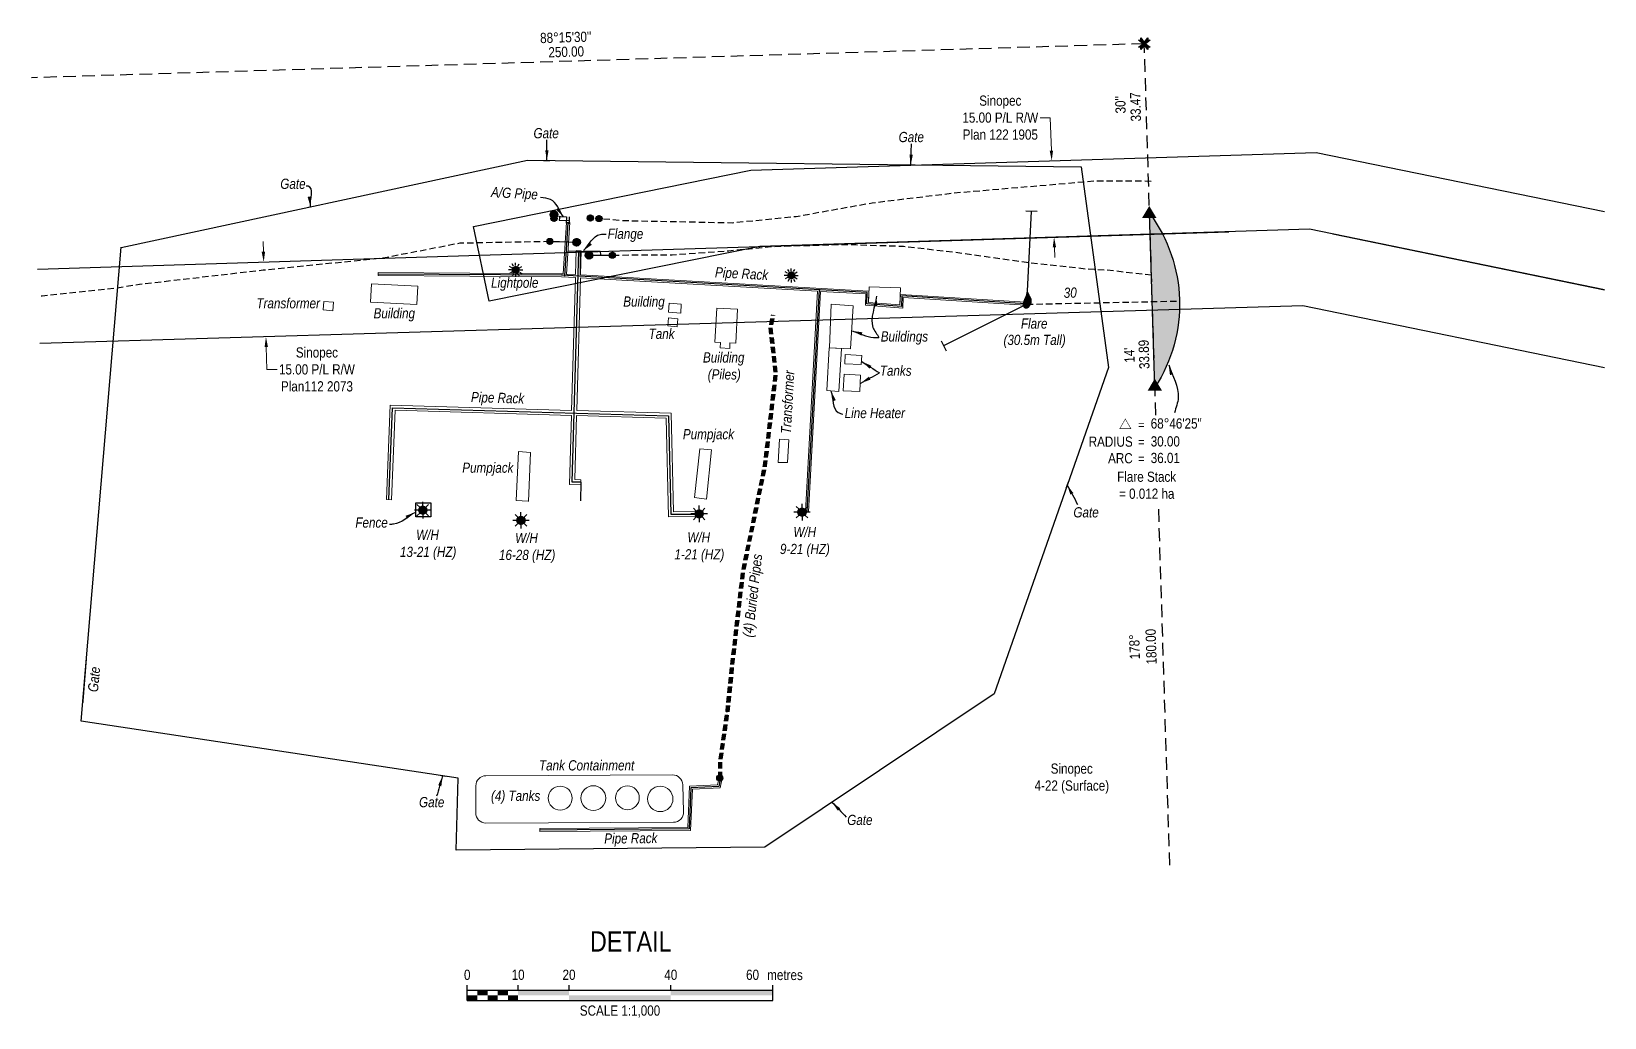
# Model space of a CAD drawing. Extents: x 645350 to 649333, y 5911684 to 5914708.
# Drawn here: x 647733 to 649278, y 5911987 to 5912956 of the extents above; entities that cross this region are included whole.
import ezdxf
from ezdxf.enums import TextEntityAlignment as Align

# ---------------------------------------------------------------- set-up
doc = ezdxf.new("R2010")
doc.units = 0
doc.header["$LTSCALE"] = 5
doc.header["$PDSIZE"] = 5
for name, pattern in [('foc-ACCESSROAD', [3.75, 2.5, -1.25]), ('foc-TIELINE', [1.875, 1.25, -0.625]), ('UG_PIPE', [1.875, 1.25, -0.625])]:
    doc.linetypes.add(name, pattern=pattern)
doc.layers.get('Defpoints').update_dxf_attribs({"color": 9})
for name, color, linetype in [('AS-FENCE', 48, 'foc-FENCE'), ('AS-PIPE-AG', 44, 'Continuous'), ('AS-PIPE-UG', 44, 'UG_PIPE'), ('AS-PIPE-UG-T', 44, 'Continuous'), ('AS-SYMBOL', 7, 'Continuous'), ('C-RW', 13, 'Continuous'), ('C-WS', 13, 'foc-ACCESSROAD'), ('C-WS-S', 13, 'Continuous'), ('DETAIL-T', 7, 'Continuous'), ('L-BD', 7, 'Continuous'), ('L-MON', 1, 'Continuous'), ('P-TEMP-H', 41, 'Continuous'), ('P-TEMP_WORKSPACE', 46, 'Continuous'), ('T-TIE', 201, 'foc-TIELINE')]:
    doc.layers.add(name, color=color, linetype=linetype)
for name, color, linetype, lineweight in [('AS-GENERAL', 48, 'Continuous', 18), ('C-RW-T', 13, 'Continuous', 9), ('C-WS-T', 13, 'Continuous', 9), ('P-TEMP-T', 46, 'Continuous', 18), ('T-TEXT', 48, 'Continuous', 18), ('T-TIE-T', 201, 'Continuous', 18)]:
    doc.layers.add(name, color=color, linetype=linetype, lineweight=lineweight)
doc.styles.add('175L', font='ARIALN.TTF', dxfattribs={"height": 20})
doc.styles.add('80', font='ARIALN.TTF', dxfattribs={"height": 10})
doc.styles.add('80CG', font='ARIALN.TTF', dxfattribs={"height": 10})
doc.styles.add('80L', font='ARIALN.TTF', dxfattribs={"height": 10})
doc.styles.add('foc-LtypeFont', font='ARIALN.TTF', dxfattribs={"height": 7.35})
doc.linetypes.add('foc-FENCE', pattern='A,10,-1,["X",foc-LtypeFont,S=0.2,R=0,X=-0.625,Y=-0.75],-1.24', length=12.24)
doc.dimstyles.new('Compass 5 000', dxfattribs={"dimscale": 5, "dimtxt": 9, "dimasz": 2, "dimexe": 0.2, "dimexo": 0.0625, "dimgap": 0.5, "dimtad": 0, "dimtih": 1, "dimtoh": 1, "dimzin": 0, "dimdsep": 46, "dimtxsty": '80CG', "dimcen": 0.1, "dimse1": 1, "dimse2": 1, "dimclrd": 256, "dimclrt": 256, "dimaunit": 1, "dimadec": 4, "dimazin": 0, "dimtfac": 0.06, "dimtofl": 0, "dimtmove": 0, "dimatfit": 1, "dimfxl": 0.2, "dimtolj": 1, "dimtzin": 0, "dimlwd": -1, "dimarcsym": 0})

# ---------------------------------------------------------------- blocks, each defined once
blk = doc.blocks.new('PIG')
h = blk.add_hatch(color=255)
h.dxf.hatch_style = 1
edge = h.paths.add_edge_path()
edge.add_arc((0, 0), 0.85, 0, 360)
at = {"layer": 'AS-SYMBOL'}
h = blk.add_hatch(color=48, dxfattribs=at)
h.dxf.hatch_style = 1
h.paths.add_polyline_path([(-0.1, 0, 1), (-0.55, 0, 1)])
h = blk.add_hatch(color=48, dxfattribs=at)
h.dxf.hatch_style = 1
h.paths.add_polyline_path([(0.1, 0, 1), (0.55, 0, 1)])
at = {"layer": 'AS-SYMBOL', "color": 48}
for centre, radius in [((0, 0), 0.75), ((-0.33, 0), 0.225), ((0.33, 0), 0.225)]:
    blk.add_circle(centre, radius, dxfattribs=at)
blk = doc.blocks.new('*U453')
at = {"color": 72}
blk.add_line((1.1, -0.05), (-1.1, 0.05), dxfattribs=at)
at = {"layer": 'AS-SYMBOL', "color": 72, "flags": 128}
blk.add_lwpolyline([(-0.88, -18.26), (0, 0)], dxfattribs=at)
blk = doc.blocks.new('*U452')
at = {"color": 72}
blk.add_line((-0.49, 0.98), (0.49, -0.98), dxfattribs=at)
at = {"layer": 'AS-SYMBOL', "color": 72, "flags": 128}
blk.add_lwpolyline([(16.38, 8.19), (0, 0)], dxfattribs=at)
blk = doc.blocks.new('RISER')
h = blk.add_hatch(color=255)
h.dxf.hatch_style = 1
edge = h.paths.add_edge_path()
edge.add_arc((0, 0), 0.7, 0, 360)
blk.add_hatch(color=48).paths.add_polyline_path([(0.58, -0.15), (-0.58, -0.15, 0.774597)])
at = {"color": 48}
blk.add_line((-0.58, -0.15), (0.58, -0.15), dxfattribs=at)
blk.add_circle((0, 0), 0.6, dxfattribs=at)
blk = doc.blocks.new('FLARE')
h = blk.add_hatch(color=255)
h.dxf.hatch_style = 1
h.paths.add_polyline_path([(0.16, 2.41, 0.114147), (0.13, 2.43), (0.11, 2.44, 0.261551), (0.01, 2.42), (0, 2.41, 0.131268), (-0.03, 2.37), (-0.04, 2.35, 0.041497), (-0.05, 2.33), (-0.05, 2.29, 0.015174), (-0.05, 2.29), (-0.06, 2.24, 0.004376), (-0.06, 2.24), (-0.07, 2.18), (-0.08, 2.11), (-0.09, 2.05), (-0.1, 1.98), (-0.12, 1.91), (-0.14, 1.83), (-0.17, 1.76), (-0.19, 1.68), (-0.22, 1.61), (-0.26, 1.53), (-0.29, 1.46), (-0.32, 1.39), (-0.36, 1.32), (-0.39, 1.25, 0.000505), (-0.39, 1.25), (-0.43, 1.18, 0.002398), (-0.43, 1.18), (-0.46, 1.1, 0.004177), (-0.46, 1.1), (-0.5, 1.03, 0.005735), (-0.5, 1.03), (-0.53, 0.95, 0.006994), (-0.53, 0.95), (-0.56, 0.87, 0.00791), (-0.57, 0.87), (-0.6, 0.78, 0.008323), (-0.6, 0.78), (-0.63, 0.69, 0.008095), (-0.63, 0.68), (-0.66, 0.59, 0.008067), (-0.66, 0.59), (-0.68, 0.49, 0.008387), (-0.68, 0.49), (-0.7, 0.39, 0.009056), (-0.71, 0.38), (-0.72, 0.28, 0.010123), (-0.72, 0.28), (-0.74, 0.18, 0.011689), (-0.74, 0.18), (-0.75, 0.08, 0.013925), (-0.75, 0.08), (-0.75, -0.02, 0.016488), (-0.75, -0.02), (-0.75, -0.11, 0.017255), (-0.75, -0.12), (-0.74, -0.2, 0.01735), (-0.74, -0.2), (-0.73, -0.28, 0.017311), (-0.73, -0.29), (-0.71, -0.36, 0.01715), (-0.71, -0.36), (-0.69, -0.43, 0.016886), (-0.69, -0.44), (-0.66, -0.5, 0.016546), (-0.66, -0.5), (-0.63, -0.56, 0.016164), (-0.63, -0.56), (-0.6, -0.61, 0.016329), (-0.6, -0.62), (-0.57, -0.66, 0.018828), (-0.57, -0.67), (-0.54, -0.71, 0.022087), (-0.53, -0.71), (-0.5, -0.75, 0.025345), (-0.49, -0.76), (-0.46, -0.78, 0.028234), (-0.45, -0.79), (-0.42, -0.82, 0.030298), (-0.41, -0.82), (-0.37, -0.84, 0.031129), (-0.36, -0.85), (-0.32, -0.86, 0.030544), (-0.31, -0.87), (-0.27, -0.88, 0.028465), (-0.26, -0.88), (-0.22, -0.89, 0.025311), (-0.21, -0.89), (-0.16, -0.89, 0.02283), (-0.15, -0.89), (-0.11, -0.89, 0.021226), (-0.1, -0.89), (-0.05, -0.88, 0.020401), (-0.04, -0.88), (0, -0.87, 0.020299), (0.01, -0.87), (0.05, -0.85, 0.020911), (0.06, -0.85), (0.11, -0.83, 0.022277), (0.11, -0.83), (0.15, -0.81, 0.023712), (0.16, -0.8), (0.2, -0.78, 0.022408), (0.21, -0.78), (0.24, -0.75, 0.01993), (0.25, -0.74), (0.28, -0.72, 0.017146), (0.28, -0.71), (0.31, -0.68, 0.014211), (0.32, -0.68), (0.35, -0.64, 0.011221), (0.35, -0.64), (0.37, -0.61, 0.008212), (0.38, -0.61), (0.4, -0.57, 0.005172), (0.4, -0.57), (0.42, -0.54, 0.002523), (0.43, -0.54), (0.45, -0.5, 0.001671), (0.45, -0.5), (0.47, -0.47, 0.001229), (0.47, -0.47), (0.49, -0.44, 0.00075), (0.49, -0.44), (0.51, -0.41, 0.00026), (0.51, -0.41), (0.54, -0.37), (0.56, -0.34), (0.58, -0.3), (0.61, -0.27), (0.63, -0.23, 0.001311), (0.63, -0.23), (0.66, -0.19, 0.003726), (0.66, -0.19), (0.69, -0.15, 0.006065), (0.69, -0.14), (0.72, -0.1, 0.008452), (0.72, -0.1), (0.74, -0.05, 0.010991), (0.75, -0.05), (0.77, 0, 0.013767), (0.77, 0), (0.79, 0.05, 0.016839), (0.8, 0.05), (0.81, 0.1, 0.019104), (0.82, 0.11), (0.83, 0.15, 0.016987), (0.83, 0.16), (0.84, 0.21, 0.013636), (0.84, 0.21), (0.85, 0.26, 0.010244), (0.85, 0.27), (0.86, 0.31, 0.006846), (0.86, 0.32), (0.86, 0.37, 0.003419), (0.86, 0.37), (0.86, 0.41), (0.87, 0.46), (0.87, 0.5), (0.88, 0.54), (0.88, 0.59), (0.89, 0.63, 0.001278), (0.89, 0.63), (0.89, 0.67, 0.004735), (0.89, 0.67), (0.9, 0.71, 0.008354), (0.9, 0.72), (0.9, 0.76, 0.012059), (0.9, 0.76), (0.9, 0.8, 0.015712), (0.9, 0.81), (0.9, 0.85, 0.018457), (0.9, 0.85), (0.9, 0.89, 0.018102), (0.9, 0.9), (0.89, 0.94, 0.016533), (0.89, 0.95), (0.88, 0.99, 0.014576), (0.88, 0.99), (0.87, 1.03, 0.012435), (0.86, 1.04), (0.85, 1.08, 0.010283), (0.85, 1.09), (0.83, 1.13, 0.00824), (0.83, 1.13), (0.81, 1.18, 0.00638), (0.81, 1.18), (0.78, 1.23, 0.004735), (0.78, 1.23), (0.76, 1.29, 0.003388), (0.75, 1.29), (0.73, 1.34, 0.002345), (0.73, 1.34), (0.7, 1.4, 0.001492), (0.7, 1.4), (0.67, 1.46, 0.000746), (0.67, 1.46), (0.63, 1.51), (0.6, 1.57), (0.57, 1.62), (0.55, 1.68), (0.52, 1.73), (0.49, 1.78), (0.47, 1.83), (0.45, 1.87), (0.42, 1.92), (0.4, 1.97), (0.38, 2.02), (0.35, 2.08, 0.000332), (0.35, 2.08), (0.33, 2.13, 0.001849), (0.33, 2.13), (0.3, 2.19, 0.0038), (0.3, 2.19), (0.27, 2.24, 0.006473), (0.27, 2.24), (0.25, 2.29, 0.010865), (0.24, 2.3), (0.22, 2.34, 0.019524), (0.22, 2.34), (0.19, 2.38, 0.041077), (0.18, 2.39)])
at = {"color": 48, "flags": 128}
for points in [[(0.11, -0.72), (0.07, -0.74), (0.03, -0.76), (-0.02, -0.77), (-0.07, -0.78), (-0.11, -0.79), (-0.16, -0.79), (-0.2, -0.79), (-0.25, -0.78), (-0.29, -0.77), (-0.32, -0.76), (-0.36, -0.74), (-0.4, -0.71), (-0.43, -0.68), (-0.46, -0.65), (-0.49, -0.61), (-0.52, -0.56), (-0.54, -0.51), (-0.57, -0.46), (-0.59, -0.4), (-0.61, -0.33), (-0.63, -0.26), (-0.64, -0.19), (-0.65, -0.11), (-0.65, -0.02), (-0.65, 0.07), (-0.64, 0.17), (-0.63, 0.27), (-0.61, 0.36), (-0.58, 0.46), (-0.56, 0.56), (-0.53, 0.66), (-0.5, 0.75), (-0.47, 0.83), (-0.44, 0.91), (-0.41, 0.99), (-0.37, 1.06), (-0.34, 1.13), (-0.3, 1.2), (-0.27, 1.27), (-0.23, 1.34), (-0.2, 1.42), (-0.16, 1.49), (-0.13, 1.57), (-0.1, 1.65), (-0.07, 1.73), (-0.04, 1.8), (-0.02, 1.88), (0, 1.96), (0.01, 2.03), (0.02, 2.1), (0.03, 2.17), (0.04, 2.22), (0.05, 2.27), (0.05, 2.31), (0.06, 2.34), (0.08, 2.35), (0.09, 2.34), (0.11, 2.32), (0.13, 2.29), (0.16, 2.25), (0.18, 2.2), (0.21, 2.14), (0.24, 2.09), (0.26, 2.03), (0.29, 1.98), (0.31, 1.93), (0.33, 1.88), (0.36, 1.83), (0.38, 1.78), (0.41, 1.73), (0.43, 1.68), (0.46, 1.63), (0.49, 1.58), (0.52, 1.52), (0.55, 1.47), (0.58, 1.41), (0.61, 1.35), (0.64, 1.3), (0.67, 1.24), (0.69, 1.19), (0.72, 1.14), (0.74, 1.09), (0.75, 1.05), (0.77, 1), (0.78, 0.96), (0.79, 0.92), (0.8, 0.88), (0.8, 0.84), (0.8, 0.8), (0.8, 0.76), (0.8, 0.72), (0.79, 0.68), (0.79, 0.64), (0.78, 0.6), (0.78, 0.56), (0.77, 0.51), (0.77, 0.47), (0.76, 0.42), (0.76, 0.37), (0.76, 0.33), (0.75, 0.28), (0.74, 0.23), (0.73, 0.18), (0.72, 0.13), (0.7, 0.09), (0.68, 0.04), (0.66, 0), (0.63, -0.05), (0.61, -0.09), (0.58, -0.13), (0.55, -0.17), (0.53, -0.21), (0.5, -0.25), (0.48, -0.28), (0.45, -0.32), (0.43, -0.35), (0.41, -0.38), (0.39, -0.42), (0.37, -0.45), (0.34, -0.48), (0.32, -0.51), (0.3, -0.55), (0.27, -0.58), (0.24, -0.61), (0.21, -0.64), (0.18, -0.67), (0.15, -0.7)], [(0.02, -0.75), (-0.01, -0.76), (-0.03, -0.77), (-0.05, -0.78), (-0.08, -0.78), (-0.11, -0.79), (-0.13, -0.79), (-0.16, -0.79), (-0.18, -0.78), (-0.2, -0.78), (-0.23, -0.77), (-0.25, -0.76), (-0.26, -0.74), (-0.28, -0.73), (-0.3, -0.71), (-0.32, -0.69), (-0.33, -0.66), (-0.35, -0.63), (-0.36, -0.6), (-0.37, -0.57), (-0.39, -0.53), (-0.4, -0.49), (-0.4, -0.45), (-0.41, -0.41), (-0.41, -0.36), (-0.41, -0.31), (-0.4, -0.25), (-0.39, -0.2), (-0.38, -0.14), (-0.37, -0.09), (-0.36, -0.03), (-0.34, 0.02), (-0.32, 0.07), (-0.31, 0.12), (-0.29, 0.16), (-0.27, 0.21), (-0.25, 0.25), (-0.23, 0.29), (-0.21, 0.33), (-0.19, 0.37), (-0.17, 0.41), (-0.15, 0.45), (-0.14, 0.49), (-0.12, 0.53), (-0.1, 0.58), (-0.08, 0.62), (-0.07, 0.66), (-0.06, 0.71), (-0.05, 0.75), (-0.04, 0.79), (-0.03, 0.83), (-0.03, 0.87), (-0.02, 0.9), (-0.02, 0.93), (-0.01, 0.95), (-0.01, 0.96), (0, 0.97), (0.01, 0.96), (0.02, 0.95), (0.03, 0.94), (0.04, 0.91), (0.06, 0.88), (0.07, 0.86), (0.09, 0.82), (0.1, 0.79), (0.12, 0.76), (0.13, 0.74), (0.14, 0.71), (0.16, 0.68), (0.17, 0.65), (0.18, 0.63), (0.2, 0.6), (0.21, 0.57), (0.23, 0.54), (0.25, 0.51), (0.26, 0.47), (0.28, 0.44), (0.3, 0.41), (0.31, 0.38), (0.33, 0.35), (0.34, 0.32), (0.36, 0.29), (0.37, 0.27), (0.38, 0.24), (0.39, 0.22), (0.39, 0.19), (0.4, 0.17), (0.4, 0.15), (0.41, 0.13), (0.41, 0.1), (0.41, 0.08), (0.4, 0.06), (0.4, 0.04), (0.4, 0.01), (0.39, -0.01), (0.39, -0.03), (0.39, -0.06), (0.39, -0.08), (0.38, -0.11), (0.38, -0.14), (0.38, -0.16), (0.38, -0.19), (0.37, -0.22), (0.37, -0.24), (0.36, -0.27), (0.35, -0.3), (0.34, -0.32), (0.32, -0.35), (0.31, -0.37), (0.3, -0.4), (0.28, -0.42), (0.27, -0.44), (0.25, -0.46), (0.24, -0.48), (0.22, -0.5), (0.21, -0.52), (0.2, -0.54), (0.19, -0.56), (0.17, -0.58), (0.16, -0.6), (0.15, -0.61), (0.14, -0.63), (0.12, -0.65), (0.11, -0.67), (0.09, -0.69), (0.08, -0.7), (0.06, -0.72), (0.04, -0.74)]]:
    blk.add_lwpolyline(points, close=True, dxfattribs=at)
blk = doc.blocks.new('GAS')
h = blk.add_hatch(color=255)
h.dxf.hatch_style = 1
edge = h.paths.add_edge_path()
edge.add_arc((0, 0), 0.9, 0, 360)
for p, q in [((-0.81, 0), (-1.62, 0)), ((-0.57, 0.57), (-1.14, 1.14)), ((0, 0.81), (0, 1.62)), ((0.57, 0.57), (1.14, 1.14)), ((1.62, 0), (0.81, 0)), ((-0.57, -0.57), (-1.14, -1.14)), ((0, -0.81), (0, -1.62)), ((1.14, -1.14), (0.57, -0.57))]:
    blk.add_line(p, q)
blk.add_circle((0, 0), 0.8)
blk = doc.blocks.new('TRIA')
blk.add_hatch(color=255).paths.add_polyline_path([(-0.04, 1.52), (-1.47, -0.87), (1.39, -0.87)])
blk = doc.blocks.new('TRIAA')
blk.add_blockref('TRIA', (0, 0))
blk = doc.blocks.new('TRIB')
at = {"color": 1}
blk.add_lwpolyline([(-1.12, -0.67), (-0.04, 1.13), (1.04, -0.67)], close=True, dxfattribs=at)
blk = doc.blocks.new('TRIBB')
blk.add_blockref('TRIB', (0, 0))
blk = doc.blocks.new('TRICC')
for name in ['TRIAA', 'TRIBB']:
    blk.add_blockref(name, (0, 0))
blk = doc.blocks.new('plspike')
blk.add_blockref('TRICC', (0, 0))
blk = doc.blocks.new('TEMP')
h = blk.add_hatch(color=255)
h.dxf.hatch_style = 1
h.paths.add_polyline_path([(0, 0.25), (-0.67, 1.15), (-0.67, 0.67), (-1.15, 0.67), (-0.25, 0), (-1.15, -0.67), (-0.67, -0.67), (-0.67, -1.15), (0, -0.25), (0.67, -1.15), (0.67, -0.67), (1.15, -0.67), (0.25, 0), (1.15, 0.67), (0.67, 0.67), (0.67, 1.15)])
h.paths.add_polyline_path([(0.57, 0.85), (0.57, 0.57), (0.85, 0.57), (0.08, 0), (0.85, -0.57), (0.57, -0.57), (0.57, -0.85), (0, -0.08), (-0.57, -0.85), (-0.57, -0.57), (-0.85, -0.57), (-0.08, 0), (-0.85, 0.57), (-0.57, 0.57), (-0.57, 0.85), (0, 0.08)], flags=16)
h = blk.add_hatch(color=1)
h.dxf.hatch_style = 1
h.paths.add_polyline_path([(0, 0.08), (-0.57, 0.85), (-0.57, 0.57), (-0.85, 0.57), (-0.08, 0), (-0.85, -0.57), (-0.57, -0.57), (-0.57, -0.85), (0, -0.08), (0.57, -0.85), (0.57, -0.57), (0.85, -0.57), (0.08, 0), (0.85, 0.57), (0.57, 0.57), (0.57, 0.85)])
at = {"color": 1}
for p, q in [((-0.08, 0), (0.08, 0)), ((0, 0.08), (0, -0.08))]:
    blk.add_line(p, q, dxfattribs=at)
at = {"color": 255, "flags": 128}
blk.add_lwpolyline([(-0.25, 0), (-1.15, 0.67), (-0.67, 0.67), (-0.67, 1.15), (0, 0.25), (0.67, 1.15), (0.67, 0.67), (1.15, 0.67), (0.25, 0), (1.15, -0.67), (0.67, -0.67), (0.67, -1.15), (0, -0.25), (-0.67, -1.15), (-0.67, -0.67), (-1.15, -0.67)], close=True, dxfattribs=at)
at = {"color": 1, "flags": 128}
blk.add_lwpolyline([(-0.08, 0), (-0.85, 0.57), (-0.57, 0.57), (-0.57, 0.85), (0, 0.08), (0.57, 0.85), (0.57, 0.57), (0.85, 0.57), (0.08, 0), (0.85, -0.57), (0.57, -0.57), (0.57, -0.85), (0, -0.08), (-0.57, -0.85), (-0.57, -0.57), (-0.85, -0.57)], close=True, dxfattribs=at)
blk = doc.blocks.new('curve')
at = {"const_width": 0.1}
blk.add_lwpolyline([(-4.99, 5.39), (-6.08, 3.49), (-3.89, 3.49)], close=True, dxfattribs=at)
at = {"style": '80'}
for p in [(-2.44, 3.36), (-2.44, -0.04), (-2.44, -3.3)]:
    blk.add_text('=', height=1.8, dxfattribs=at).set_placement(p)
for s, p in [('RADIUS', (-3.54, -0.05)), ('ARC', (-3.54, -3.31))]:
    blk.add_text(s, height=2, dxfattribs=at).set_placement(p, align=Align.RIGHT)
for tag, p in [('DELTA', (0, 3.52)), ('CURVE_RADIUS', (0, 0)), ('ARC_LENGTH', (0, -3.26))]:
    blk.add_attdef(tag, p, '', height=2, dxfattribs=at)
blk = doc.blocks.new('*D458')
at = {"layer": 'C-RW-T', "transparency": 16777216}
for p, q in [((647961.1, 5912739), (647960.8, 5912749)), ((647963.9, 5912645.5), (647964.6, 5912623.4)), ((647964.6, 5912623.4), (647974.6, 5912623.4))]:
    blk.add_line(p, q, dxfattribs=at)
at = {"layer": 'C-RW-T', "linetype": 'Continuous', "transparency": 16777216}
for points in [[(647962.8, 5912739.1), (647959.4, 5912739), (647961.4, 5912729)], [(647965.6, 5912645.5), (647962.3, 5912645.4), (647963.6, 5912655.4)]]:
    blk.add_solid(points, dxfattribs=at)
at = {"layer": 'Defpoints', "color": 0, "linetype": 'Continuous', "transparency": 16777216}
for p in [(647974.4, 5912729.4), (647963.6, 5912655.4), (647976.7, 5912655.8)]:
    blk.add_point(p, dxfattribs=at)
at = {"layer": 'C-RW-T', "linetype": 'Continuous', "transparency": 16777216, "insert": (648013.7, 5912623.4), "char_height": 10, "attachment_point": 5, "style": '80CG'}
blk.add_mtext('\\A1;Sinopec\\P15.00 P/L R/W\\PPlan112 2073', dxfattribs=at)
blk = doc.blocks.new('*D459')
at = {"layer": 'C-RW-T', "transparency": 16777216}
for p, q in [((648734, 5912870.8), (648724, 5912870.8)), ((648735.1, 5912838.4), (648734, 5912870.8)), ((648738, 5912743.4), (648738.4, 5912733.4))]:
    blk.add_line(p, q, dxfattribs=at)
at = {"layer": 'C-RW-T', "linetype": 'Continuous', "transparency": 16777216}
for points in [[(648736.7, 5912838.5), (648733.4, 5912838.3), (648735.4, 5912828.4)], [(648739.7, 5912743.5), (648736.4, 5912743.3), (648737.7, 5912753.4)]]:
    blk.add_solid(points, dxfattribs=at)
at = {"layer": 'Defpoints', "color": 0, "linetype": 'Continuous', "transparency": 16777216}
for p in [(648735.4, 5912828.4), (648661.7, 5912826.1), (648664.1, 5912751.1)]:
    blk.add_point(p, dxfattribs=at)
at = {"layer": 'C-RW-T', "linetype": 'Continuous', "transparency": 16777216, "insert": (648684.9, 5912870.8), "char_height": 10, "attachment_point": 5, "style": '80CG'}
blk.add_mtext('\\A1;Sinopec\\P15.00 P/L R/W\\PPlan 122 1905', dxfattribs=at)
blk = doc.blocks.new('lightpole')
h = blk.add_hatch(color=255)
h.dxf.hatch_style = 1
h.paths.add_polyline_path([(-0.78, 0, 1), (0.78, 0, 1)])
h.paths.add_polyline_path([(0.68, 0, -1), (-0.68, 0, -1)], flags=16)
h = blk.add_hatch(color=48)
h.dxf.hatch_style = 1
edge = h.paths.add_edge_path()
edge.add_arc((0, 0), 0.682, 0, 360)
at = {"color": 48}
for p, q in [((-0.86, 0), (-1.38, 0)), ((-0.75, 0.43), (-1.19, 0.69)), ((-0.43, 0.75), (-0.69, 1.19)), ((0, 0.86), (0, 1.38)), ((0.43, 0.75), (0.69, 1.19)), ((0.75, 0.43), (1.19, 0.69)), ((0.86, 0), (1.38, 0)), ((-0.75, -0.43), (-1.19, -0.69)), ((-0.43, -0.75), (-0.69, -1.19)), ((0, -0.86), (0, -1.38)), ((0.43, -0.75), (0.69, -1.19)), ((0.75, -0.43), (1.19, -0.69))]:
    blk.add_line(p, q, dxfattribs=at)
blk.add_circle((0, 0), 0.682, dxfattribs=at)
blk = doc.blocks.new('*U319')
at = {"color": 0}
for p, q in [((-150, 0), (-150, 15)), ((-150, 10), (150.2, 10)), ((-150, 0), (150.2, 0)), ((-100, 10), (-100, 15)), ((-50, 10), (-50, 15)), ((50, 10), (50, 15)), ((150.2, 0), (150.2, 15))]:
    blk.add_line(p, q, dxfattribs=at)
for points in [[(-150, 5), (-140, 5), (-150, 0), (-140, 0)], [(-140, 10), (-130, 10), (-140, 5), (-130, 5)], [(-130, 5), (-120, 5), (-130, 0), (-120, 0)], [(-120, 10), (-110, 10), (-120, 5), (-110, 5)], [(-110, 5), (-100, 5), (-110, 0), (-100, 0)], [(-100, 10), (-50, 10), (-100, 5), (-50, 5)], [(-50, 5), (50, 5), (-50, 0), (50, 0)], [(50, 10), (150.2, 10), (50, 5), (150.2, 5)]]:
    blk.add_solid(points, dxfattribs=at)
at = {"color": 0, "style": '80'}
blk.add_text('metres', height=10, dxfattribs=at).set_placement((162.2, 20), align=Align.CENTER)
at = {"color": 0, "char_height": 10, "style": '80'}
for s, insert, attachment_point in [('0', (-150, 30.2), 2), ('10', (-100, 30.2), 2), ('20', (-50, 30.2), 2), ('40', (50, 30.2), 2), ('60', (136.7, 30.2), 3), ('SCALE 1:1,000', (0.1, -5), 2)]:
    blk.add_mtext(s, dxfattribs=dict(at, insert=insert, attachment_point=attachment_point))

msp = doc.modelspace()

# ---------------------------------------------------------------- hatches: boundary and pattern name
at = {"layer": 'P-TEMP-H'}
h = msp.add_hatch(color=256, dxfattribs=at)
h.dxf.hatch_style = 1
edge = h.paths.add_edge_path()
edge.add_line((648836.791, 5912605.804), (648831.488, 5912776.809))
edge.add_arc((648711.029, 5912687.488), 149.962, -33.004153, 36.556991, ccw=False)

# ---------------------------------------------------------------- linework, layer by layer
at = {"layer": 'AS-FENCE', "flags": 128}
msp.add_lwpolyline([(647821.259, 5912743.393), (648220.664, 5912828.923), (648764.424, 5912822.413), (648791.014, 5912625.378), (648678.854, 5912304.758), (648453.649, 5912154.118), (648150.364, 5912151.018), (648152.259, 5912221.658), (647782.294, 5912277.878), (647821.264, 5912743.448)], close=True, dxfattribs=at)
at = {"layer": 'AS-FENCE'}
msp.add_lwpolyline([(648110.898, 5912492.479), (648125.653, 5912492.479), (648125.653, 5912478.503), (648110.898, 5912478.503)], close=True, dxfattribs=at)
at = {"layer": 'AS-GENERAL'}
for p, q in [((648261.95, 5912767.756), (648258.957, 5912767.95)), ((648268.356, 5912740.165), (648273.352, 5912740.021)), ((648073.949, 5912718.633), (648073.929, 5912715.634)), ((648272.909, 5912515.012), (648272.798, 5912510.015)), ((648081.872, 5912495.666), (648086.866, 5912495.461)), ((648492.448, 5912483.886), (648497.439, 5912483.611)), ((648169.757, 5912214.285), (648169.622, 5912187.811)), ((648362.922, 5912225.06), (648179.709, 5912224.232)), ((648373.869, 5912188.792), (648372.959, 5912215.404)), ((648179.657, 5912177.762), (648363.915, 5912178.453)), ((648232.75, 5912169.329), (648232.728, 5912172.328))]:
    msp.add_line(p, q, dxfattribs=at)
at = {"layer": 'AS-GENERAL', "flags": 128}
for points, const_width in [([(648236.194, 5912828.483), (648242.494, 5912828.513)], 1), ([(648004.019, 5912782.443), (648010.219, 5912783.663)], 1), ([(648274.709, 5912739.458), (648276.179, 5912739.363)], 0.5), ([(647783.944, 5912295.968), (647787.479, 5912340.643)], 1), ([(648140.709, 5912223.533), (648134.659, 5912224.458)], 1), ([(648522.259, 5912200.218), (648517.024, 5912196.628)], 1)]:
    msp.add_lwpolyline(points, dxfattribs=dict(at, const_width=const_width))
at = {"layer": 'AS-GENERAL', "linetype": 'Continuous', "const_width": 1, "flags": 128}
for points in [[(648592.979, 5912824.373), (648599.609, 5912824.373)], [(648751.434, 5912512.508), (648749.309, 5912506.663)]]:
    msp.add_lwpolyline(points, dxfattribs=at)
at = {"layer": 'AS-GENERAL', "flags": 128}
for points in [[(648255.68, 5912717.356), (648258.957, 5912767.95)], [(648258.675, 5912717.187), (648261.95, 5912767.756)], [(648267.677, 5912716.678), (648268.356, 5912740.165)], [(648709.762, 5912689.51), (648586.734, 5912697.19), (648586.27, 5912686.875), (648555.479, 5912689.291), (648555.835, 5912700.378), (648272.67, 5912716.395), (648273.352, 5912740.021)], [(648267.591, 5912713.679), (648253.882, 5912714.454), (648073.929, 5912715.634)], [(648255.68, 5912717.356), (648253.976, 5912717.453), (648073.949, 5912718.633)], [(648267.677, 5912716.678), (648258.675, 5912717.187)], [(648263.823, 5912583.179), (648267.591, 5912713.679)], [(648268.82, 5912583.033), (648272.584, 5912713.396)], [(648493.447, 5912483.831), (648505.39, 5912700.227), (648272.584, 5912713.396)], [(648029.224, 5912681.053), (648019.894, 5912681.883), (648020.529, 5912690.238), (648029.829, 5912689.428), (648029.159, 5912680.948)], [(648709.575, 5912686.517), (648589.593, 5912694.007), (648589.127, 5912683.642), (648552.389, 5912686.525), (648552.743, 5912697.549), (648508.385, 5912700.058), (648496.441, 5912483.666)], [(648081.872, 5912495.666), (648085.686, 5912588.395), (648263.823, 5912583.179)], [(648086.866, 5912495.461), (648090.477, 5912583.254), (648263.679, 5912578.183)], [(648268.82, 5912583.033), (648361.572, 5912580.317), (648363.855, 5912483.637), (648387.859, 5912483.783)], [(648272.798, 5912510.015), (648261.718, 5912510.26), (648263.679, 5912578.183)], [(648272.909, 5912515.012), (648266.86, 5912515.146), (648268.676, 5912578.036)], [(648268.676, 5912578.036), (648356.686, 5912575.459), (648358.973, 5912478.609), (648387.889, 5912478.784)], [(648466.839, 5912532.023), (648475.734, 5912531.848), (648477.094, 5912554.228), (648467.989, 5912554.958), (648466.839, 5912532.023)], [(648221.199, 5912493.953), (648209.229, 5912494.558), (648211.714, 5912542.718), (648223.584, 5912541.853), (648221.374, 5912493.783)], [(648408.393, 5912220.717), (648407.292, 5912215.207), (648379.589, 5912213.812), (648377.852, 5912173.412), (648232.728, 5912172.328)], [(648411.334, 5912220.129), (648409.776, 5912212.329), (648382.468, 5912210.954), (648380.726, 5912170.434), (648232.75, 5912169.329)]]:
    msp.add_lwpolyline(points, dxfattribs=at)
for points in [[(648067.179, 5912707.513), (648066.434, 5912689.458), (648111.819, 5912687.193), (648112.794, 5912705.233)], [(648555.974, 5912704.706), (648555.479, 5912689.291), (648586.27, 5912686.875), (648587.016, 5912703.449)], [(648368.134, 5912673.133), (648367.529, 5912665.413), (648358.469, 5912666.293), (648359.009, 5912674.003)], [(648371.549, 5912687.683), (648370.994, 5912678.828), (648359.099, 5912679.568), (648359.644, 5912688.483)], [(648425.044, 5912649.243), (648426.719, 5912682.628), (648406.319, 5912683.758), (648404.624, 5912650.118), (648410.189, 5912649.953), (648409.744, 5912644.603), (648419.254, 5912644.033), (648419.349, 5912649.703)], [(648518.794, 5912687.428), (648540.304, 5912685.888), (648537.834, 5912643.583), (648517.039, 5912644.638)], [(648528.769, 5912644.158), (648526.299, 5912601.888), (648514.374, 5912602.573), (648516.949, 5912644.658)], [(648548.799, 5912637.018), (648548.394, 5912628.143), (648532.179, 5912629.068), (648532.674, 5912637.958)], [(648531.499, 5912618.918), (648547.679, 5912617.793), (648546.844, 5912601.673), (648530.474, 5912602.538)], [(648396.424, 5912496.113), (648384.539, 5912497.523), (648389.664, 5912545.378), (648401.259, 5912544.478), (648396.424, 5912496.113)]]:
    msp.add_lwpolyline(points, close=True, dxfattribs=at)
at = {"layer": 'AS-GENERAL'}
for centre, radius in [((648252.639, 5912202.217), 11.79), ((648285.18, 5912202.191), 12.197), ((648318.665, 5912202.52), 11.672), ((648350.903, 5912201.382), 12.463)]:
    msp.add_circle(centre, radius, dxfattribs=at)
for centre, start, end in [((648179.754, 5912214.234), 90.259003, 179.707831), ((648362.968, 5912215.062), 1.95868, 90.259003), ((648179.619, 5912187.76), 179.707831, 270.214654), ((648363.878, 5912188.45), 270.214654, 1.95868)]:
    msp.add_arc(centre, 9.997, start, end, dxfattribs=at)
at = {"layer": 'AS-PIPE-AG', "flags": 128}
for points in [[(648251.229, 5912773.978), (648251.644, 5912773.563), (648258.889, 5912773.448), (648258.354, 5912767.423), (648258.776, 5912766.823)], [(648252.284, 5912773.873), (648251.724, 5912770.178), (648261.349, 5912769.603)], [(648261.494, 5912773.223), (648261.339, 5912766.533)], [(648242.459, 5912749.148), (648251.909, 5912749.103), (648268.409, 5912748.353)], [(648260.154, 5912740.017), (648274.709, 5912739.458)], [(648272.264, 5912739.723), (648272.149, 5912715.938)], [(648275.999, 5912739.873), (648291.989, 5912739.738), (648292.212, 5912735.727)], [(648281.189, 5912735.613), (648295.394, 5912735.718), (648303.889, 5912735.603)]]:
    msp.add_lwpolyline(points, dxfattribs=at)
at = {"layer": 'AS-PIPE-UG', "flags": 128}
for points in [[(648832.974, 5912808.238), (648777.674, 5912808.373), (648639.739, 5912796.593), (648559.104, 5912786.828), (648484.509, 5912773.478), (648421.419, 5912767.253), (648312.549, 5912769.473), (648290.879, 5912771.653)], [(648242.344, 5912749.073), (648154.019, 5912747.383), (648079.009, 5912732.793), (647960.909, 5912720.873), (647839.419, 5912706.833), (647816.399, 5912703.113), (647743.864, 5912695.488), (647740.024, 5912694.948)], [(648304.319, 5912735.833), (648362.504, 5912735.983), (648418.144, 5912740.068), (648460.784, 5912744.208), (648530.564, 5912746.333), (648589.959, 5912744.538), (648641.249, 5912738.538), (648710.629, 5912728.773), (648769.824, 5912722.233), (648789.849, 5912721.283), (648834.124, 5912716.158)], [(648408.339, 5912221.87), (648408.45, 5912238.043), (648415.487, 5912287.246), (648420.925, 5912339.462), (648430.711, 5912424.292), (648452.391, 5912529.093), (648462.928, 5912619.012), (648457.909, 5912664.398), (648460.392, 5912677.401)], [(648409.339, 5912221.863), (648409.449, 5912237.968), (648416.479, 5912287.123), (648421.919, 5912339.353), (648431.699, 5912424.133), (648453.379, 5912528.933), (648463.934, 5912619.008), (648458.919, 5912664.358), (648461.374, 5912677.213)], [(648410.339, 5912221.856), (648410.448, 5912237.894), (648417.471, 5912287.001), (648422.913, 5912339.244), (648432.687, 5912423.974), (648454.367, 5912528.774), (648464.94, 5912619.005), (648459.929, 5912664.319), (648462.356, 5912677.026)], [(648411.338, 5912221.85), (648411.447, 5912237.819), (648418.464, 5912286.878), (648423.907, 5912339.135), (648433.675, 5912423.816), (648455.355, 5912528.614), (648465.946, 5912619.002), (648460.939, 5912664.279), (648463.338, 5912676.838)]]:
    msp.add_lwpolyline(points, dxfattribs=at)
at = {"layer": 'C-RW', "flags": 128}
for points in [[(649278.372, 5912701.786), (648988.644, 5912761.258), (648448.804, 5912744.318), (648182.749, 5912690.463), (648167.529, 5912763.948), (648439.999, 5912819.098), (648995.114, 5912836.593), (649278.372, 5912778.442)], [(647739.21, 5912722.04), (648173.384, 5912735.668), (648448.804, 5912744.318), (648909.314, 5912758.769)], [(649011.47, 5912756.572), (649278.372, 5912701.786)], [(649278.372, 5912625.152), (648982.139, 5912686.018), (648444.699, 5912669.888), (647741.409, 5912648.779)]]:
    msp.add_lwpolyline(points, dxfattribs=at)
at = {"layer": 'C-WS'}
for points in [[(648837.64, 5912578.425), (648826.319, 5912943.456), (647733.311, 5912910.006)], [(648851.354, 5912136.252), (648840.32, 5912492.029)]]:
    msp.add_lwpolyline(points, dxfattribs=at)
at = {"layer": 'Defpoints', "flags": 128}
for points in [[(648257.039, 5912715.133), (648260.454, 5912767.853)], [(648272.854, 5912512.513), (648264.289, 5912512.703), (648270.854, 5912740.093)], [(648709.669, 5912688.013), (648588.164, 5912695.598), (648587.699, 5912685.258), (648553.934, 5912687.908), (648554.289, 5912698.963), (648253.929, 5912715.953), (648073.939, 5912717.133)], [(648506.984, 5912701.888), (648494.944, 5912483.748)], [(648084.369, 5912495.563), (648088.082, 5912585.824), (648359.129, 5912577.888), (648361.414, 5912481.123), (648387.874, 5912481.283)], [(648272.854, 5912512.513), (648272.429, 5912494.183)], [(648409.864, 5912220.423), (648408.534, 5912213.768), (648381.029, 5912212.383), (648379.289, 5912171.923), (648232.739, 5912170.828)]]:
    msp.add_lwpolyline(points, dxfattribs=at)
at = {"layer": 'P-TEMP_WORKSPACE'}
msp.add_lwpolyline([(648836.791, 5912605.804), (648831.488, 5912776.809, -0.31319482)], format="xyb", close=True, dxfattribs=at)

# ---------------------------------------------------------------- block references
at = {"layer": 'AS-SYMBOL', "xscale": 4.998718100000001, "yscale": 4.998718100000001, "zscale": 4.998718100000001}
for name, p in [('PIG', (648246.519, 5912775.494)), ('RISER', (648246.549, 5912771.872)), ('RISER', (648282.224, 5912772.198)), ('RISER', (648290.774, 5912771.618)), ('*U453', (648715.444, 5912778.758)), ('RISER', (648242.464, 5912749.228)), ('PIG', (648268.689, 5912748.358)), ('PIG', (648281.064, 5912735.623)), ('RISER', (648303.884, 5912735.643)), ('lightpole', (648208.874, 5912721.208)), ('lightpole', (648479.544, 5912715.823)), ('FLARE', (648711.029, 5912687.488)), ('*U452', (648629.164, 5912646.538)), ('RISER', (648409.364, 5912221.858))]:
    msp.add_blockref(name, p, dxfattribs=at)
at = {"layer": 'C-WS-S', "xscale": 4.998718100000001, "yscale": 4.998718100000001, "zscale": 4.998718100000001}
for p in [(648117.659, 5912485.168), (648389.109, 5912481.478), (648490.169, 5912483.198), (648214.059, 5912475.068)]:
    msp.add_blockref('GAS', p, dxfattribs=at)
at = {"layer": 'DETAIL-T', "linetype": 'Continuous', "xscale": 0.99974362, "yscale": 0.99974362, "zscale": 0.99974362}
msp.add_blockref('*U319', (648311.281, 5912003.466), dxfattribs=at)
at = {"layer": 'L-MON', "xscale": 4.998718100000001, "yscale": 4.998718100000001, "zscale": 4.998718100000001}
for name, p in [('TEMP', (648826.319, 5912943.456)), ('plspike', (648831.404, 5912776.493)), ('plspike', (648836.869, 5912606.818))]:
    msp.add_blockref(name, p, dxfattribs=at)
at = {"layer": 'P-TEMP-T', "xscale": 4.998718100000001, "yscale": 4.998718100000001, "zscale": 4.998718100000001}
msp.add_blockref('curve', (648832.635, 5912547.748), dxfattribs=at).add_auto_attribs({'DELTA': '68%%d46\'25"', 'CURVE_RADIUS': '30.00', 'ARC_LENGTH': '36.01'})

# ---------------------------------------------------------------- texts
at = {"layer": 'AS-GENERAL', "char_height": 9.99744, "attachment_point": 1, "style": '80L'}
for insert, rotation in [((648405.045, 5912724.071), 356.762488), ((648295.842, 5912167.511), 0.585623)]:
    msp.add_mtext_dynamic_manual_height_columns('{\\fArial Narrow|b0|i1|c0|p34;Pipe Rack}', width=52.25577, gutter_width=49.987, heights=[0], dxfattribs=dict(at, insert=insert, rotation=rotation))
at = {"layer": 'AS-PIPE-AG', "insert": (648185.141, 5912802.874), "char_height": 9.99744, "attachment_point": 1, "rotation": 356.762488, "style": '80L'}
msp.add_mtext_dynamic_manual_height_columns('{\\fArial Narrow|b0|i1|c0|p34;A/G Pipe}', width=45.44305, gutter_width=49.987, heights=[0], dxfattribs=at)
at = {"layer": 'AS-PIPE-UG-T', "insert": (648431.828, 5912361.028), "char_height": 9.99744, "attachment_point": 1, "rotation": 83.419594, "style": '80L'}
msp.add_mtext_dynamic_manual_height_columns('{\\fArial Narrow|b0|i1|c0|p34;(4) Buried Pipes}', width=82.1867, gutter_width=49.987, heights=[0], dxfattribs=at)
at = {"layer": 'C-WS-T', "char_height": 9.99744, "attachment_point": 1, "style": '80L'}
for s, width, insert in [('\\pi16.78512;{\\fArial Narrow|b0|i1|c0|p34;W/H\\P\\pi0.88197;13-21 (HZ)}', 54.76536, (648094.388, 5912465.855)), ('\\pi16.78512;{\\fArial Narrow|b0|i1|c0|p34;W/H\\P\\pi0.88197;16-28 (HZ)}', 54.76536, (648191.612, 5912462.868)), ('\\pi13.61745;{\\fArial Narrow|b0|i1|c0|p34;W/H\\P\\pi0.89902;1-21 (HZ)}', 48.43001, (648363.942, 5912463.448)), ('\\pi13.61745;{\\fArial Narrow|b0|i1|c0|p34;W/H\\P\\pi0.43529;9-21 (HZ)}', 48.43001, (648468.064, 5912468.693)), ('\\pi15.92245;Sinopec\\P\\pi0.11477;4-22 (Surface)', 72.60526, (648718.437, 5912236.207))]:
    msp.add_mtext_dynamic_manual_height_columns(s, width=width, gutter_width=49.987, heights=[0], dxfattribs=dict(at, insert=insert))
at = {"layer": 'DETAIL-T', "color": 3, "insert": (648321.937, 5912061.399), "char_height": 19.9949, "width": 223.80063, "attachment_point": 5, "style": '80CG'}
msp.add_mtext('DETAIL', dxfattribs=at)
at = {"layer": 'L-BD', "style": '80L'}
for s, rotation, p in [("88°15'30''", 1.7242, (648258.099, 5912949.783)), ('250.00', 1.7242, (648258.528, 5912935.543)), ('180.00', 91.7588, (648832.979, 5912350.992))]:
    msp.add_text(s, height=9.9974, rotation=rotation, dxfattribs=at).set_placement(p, align=Align.MIDDLE)
at = {"layer": 'L-BD', "linetype": 'Continuous', "style": '80L'}
for s, rotation, p in [("30''", 91.7653, (648802.825, 5912883.497)), ('33.47', 91.7443, (648817.686, 5912881.406))]:
    msp.add_text(s, height=9.9974, rotation=rotation, dxfattribs=at).set_placement(p, align=Align.MIDDLE)
at = {"layer": 'L-BD', "style": '80L'}
for s, rotation, p in [("14'", 91.8448, (648816.88, 5912630.169)), ('33.89', 91.8448, (648831.481, 5912624.006)), ('178°', 91.7443, (648822.08, 5912338.72))]:
    msp.add_text(s, height=9.9974, rotation=rotation, dxfattribs=at).set_placement(p)
at = {"layer": 'P-TEMP-T', "insert": (648799.15, 5912523), "char_height": 9.99744, "attachment_point": 1, "style": '80L'}
msp.add_mtext_dynamic_manual_height_columns('\\pi0.53076;Flare Stack\\P\\pi2.32771;= 0.012 ha', width=57.98418, gutter_width=49.987, heights=[0], dxfattribs=at)
at = {"layer": 'T-TEXT', "char_height": 9.99744, "attachment_point": 1, "style": '80L'}
for s, width, insert in [('{\\fArial Narrow|b0|i1|c0|p34;Gate}', 24.43889, (648226.437, 5912860.59)), ('{\\fArial Narrow|b0|i1|c0|p34;Gate}', 24.43889, (648585.067, 5912856.795)), ('{\\fArial Narrow|b0|i1|c0|p34;Gate}', 24.43889, (647977.732, 5912810.855)), ('\\pi-4.1006;{\\fArial Narrow|b0|i1|c0|p34;Flange}', 25.97831, (648303.326, 5912761.752)), ('{\\fArial Narrow|b0|i1|c0|p34;Lightpole}', 40.05562, (648184.738, 5912713.695)), ('{\\fArial Narrow|b0|i1|c0|p34;Transformer}', 40.05562, (647954.287, 5912693.445)), ('\\pi0.2989;{\\fArial Narrow|b0|i1|c0|p34;Building}', 40.81941, (648314.244, 5912695.123)), ('{\\fArial Narrow|b0|i1|c0|p34;Building}', 40.05562, (648069.321, 5912683.613)), ('\\pi0.76263;{\\fArial Narrow|b0|i1|c0|p34;Tank}', 26.17105, (648338.731, 5912663.448)), ('\\pi-2.5653;{\\fArial Narrow|b0|i1|c0|p34;Buildings}', 40.81941, (648570.056, 5912660.848)), ('\\pi0.2989;{\\fArial Narrow|b0|i1|c0|p34;Building\\P\\pi5.00097;(Piles)}', 40.81941, (648392.551, 5912640.22)), ('{\\fArial Narrow|b0|i1|c0|p34;Tanks}', 25.5232, (648566.56, 5912627.216)), ('{\\fArial Narrow|b0|i1|c0|p34;Line Heater}', 60.30282, (648532.033, 5912585.585)), ('{\\fArial Narrow|b0|i1|c0|p34;Pumpjack}', 50.3463, (648373.148, 5912564.826)), ('{\\fArial Narrow|b0|i1|c0|p34;Pumpjack}', 50.3463, (648156.439, 5912531.91)), ('{\\fArial Narrow|b0|i1|c0|p34;Gate}', 24.43889, (648756.714, 5912488.044)), ('{\\fArial Narrow|b0|i1|c0|p34;Fence}', 31.64714, (648051.439, 5912477.984)), ('{\\fArial Narrow|b0|i1|c0|p34;Tank Containment}', 94.1277, (648231.818, 5912239.435)), ('{\\fArial Narrow|b0|i1|c0|p34;(4) Tanks}', 48.44365, (648184.702, 5912209.508)), ('{\\fArial Narrow|b0|i1|c0|p34;Gate}', 24.43889, (648114.001, 5912203.31)), ('{\\fArial Narrow|b0|i1|c0|p34;Gate}', 24.43889, (648534.545, 5912185.79))]:
    msp.add_mtext_dynamic_manual_height_columns(s, width=width, gutter_width=49.987, heights=[0], dxfattribs=dict(at, insert=insert))
at = {"layer": 'T-TEXT', "insert": (648682.697, 5912673.488), "char_height": 9.99987, "width": 70.18181, "attachment_point": 1, "line_spacing_factor": 0.961801, "style": '175L'}
msp.add_mtext('\\pi22.46147;{\\fArial Narrow|b0|i1|c0|p34;Flare\\P\\pi5.35051;(30.5m Tall)}', dxfattribs=at)
at = {"layer": 'T-TEXT', "char_height": 9.99744, "attachment_point": 1, "style": '80L'}
for s, width, insert, rotation in [('{\\fArial Narrow|b0|i1|c0|p34;Transformer}', 40.05562, (648469.262, 5912560.42), 86.840827), ('{\\fArial Narrow|b0|i1|c0|p34;Pipe Rack}', 52.25577, (648165.218, 5912601.35), 358.322931), ('{\\fArial Narrow|b0|i1|c0|p34;Gate}', 24.43889, (647788.643, 5912307.003), 84.947991)]:
    msp.add_mtext_dynamic_manual_height_columns(s, width=width, gutter_width=49.987, heights=[0], dxfattribs=dict(at, insert=insert, rotation=rotation))

# ---------------------------------------------------------------- dimensions: what is measured, and where the dimension line sits
at = {"layer": 'C-RW-T', "color": 6, "linetype": 'Continuous'}
for base, p1, p2, angle, text, picture, middle in [((648735.371, 5912828.407), (648664.111, 5912751.074), (648661.747, 5912826.086), 91.805136, 'Sinopec\\P15.00 P/L R/W\\PPlan 122 1905', '*D459', (648684.947, 5912870.843)), ((647963.624, 5912655.448), (647974.445, 5912729.424), (647976.653, 5912655.839), 271.719219, 'Sinopec\\P15.00 P/L R/W\\PPlan112 2073', '*D458', (648013.67, 5912623.435))]:
    dim = msp.add_linear_dim(base=base, p1=p1, p2=p2, angle=angle, text=text, dimstyle='Compass 5 000', dxfattribs=at)
    dim.commit()
    dim.dimension.update_dxf_attribs({"geometry": picture, "text_midpoint": middle, "dimtype": 161})

# ---------------------------------------------------------------- leaders
at = {"layer": 'AS-GENERAL', "path_type": 1}
for points in [[(648275.458, 5912740.201), (648291.763, 5912756.105), (648297.867, 5912756.37)], [(648563.417, 5912695.469), (648559.862, 5912664.731), (648565.746, 5912654.923)], [(648539.401, 5912661.236), (648560.354, 5912654.923), (648565.746, 5912654.923)], [(648549.024, 5912631.071), (648566.105, 5912620.054)], [(648547.813, 5912610.005), (648566.105, 5912620.054)], [(648518.61, 5912602.123), (648525.715, 5912581.182), (648530.121, 5912579.474)], [(648110.349, 5912482.985), (648088.888, 5912471.351), (648084.916, 5912471.131)]]:
    msp.add_leader(points, dimstyle='Compass 5 000', override={"dimgap": 0.5, "dimtad": 0}, dxfattribs=at)
at = {"layer": 'AS-PIPE-AG', "path_type": 1}
msp.add_leader([(648255.82, 5912773.497), (648243.269, 5912790.429), (648233.355, 5912792.411)], dimstyle='Compass 5 000', override={"dimgap": 0.5, "dimtad": 0}, dxfattribs=at)
at = {"layer": 'P-TEMP-T', "path_type": 1}
msp.add_leader([(648850.299, 5912627.892), (648859.734, 5912595.718), (648856.034, 5912580.925)], dimstyle='Compass 5 000', dxfattribs=at)
at = {"layer": 'T-TEXT', "path_type": 1}
for points in [[(648239.549, 5912828.697), (648239.549, 5912849.087)], [(648596.99, 5912824.373), (648597.65, 5912845.216)], [(648007.348, 5912783.243), (648005.023, 5912803.397), (648003.038, 5912803.397)], [(648750.509, 5912509.964), (648760.861, 5912490.644)], [(648137.147, 5912223.955), (648131.281, 5912203.999)], [(648519.514, 5912198.336), (648533.558, 5912183.621)]]:
    msp.add_leader(points, dimstyle='Compass 5 000', override={"dimgap": 0.5, "dimtad": 0}, dxfattribs=at)

# ---------------------------------------------------------------- next in the draw order: texts
at = {"layer": 'T-TIE-T', "insert": (648746.768, 5912703.703), "char_height": 9.99744, "width": 12.94798, "attachment_point": 1, "rotation": 1.189783, "line_spacing_factor": 0.961801, "style": '175L', "bg_fill": 3, "box_fill_scale": 1.2, "bg_fill_color": 256, "bg_fill_transparency": 0}
msp.add_mtext('\\pi0.36369;{\\fArial Narrow|b0|i1|c0|p34;30}', dxfattribs=at)

# ---------------------------------------------------------------- next in the draw order: linework, layer by layer
at = {"layer": 'T-TIE', "flags": 128}
msp.add_lwpolyline([(648711.029, 5912687.488), (648860.958, 5912690.602)], dxfattribs=at)

doc.saveas('drawing.dxf')
